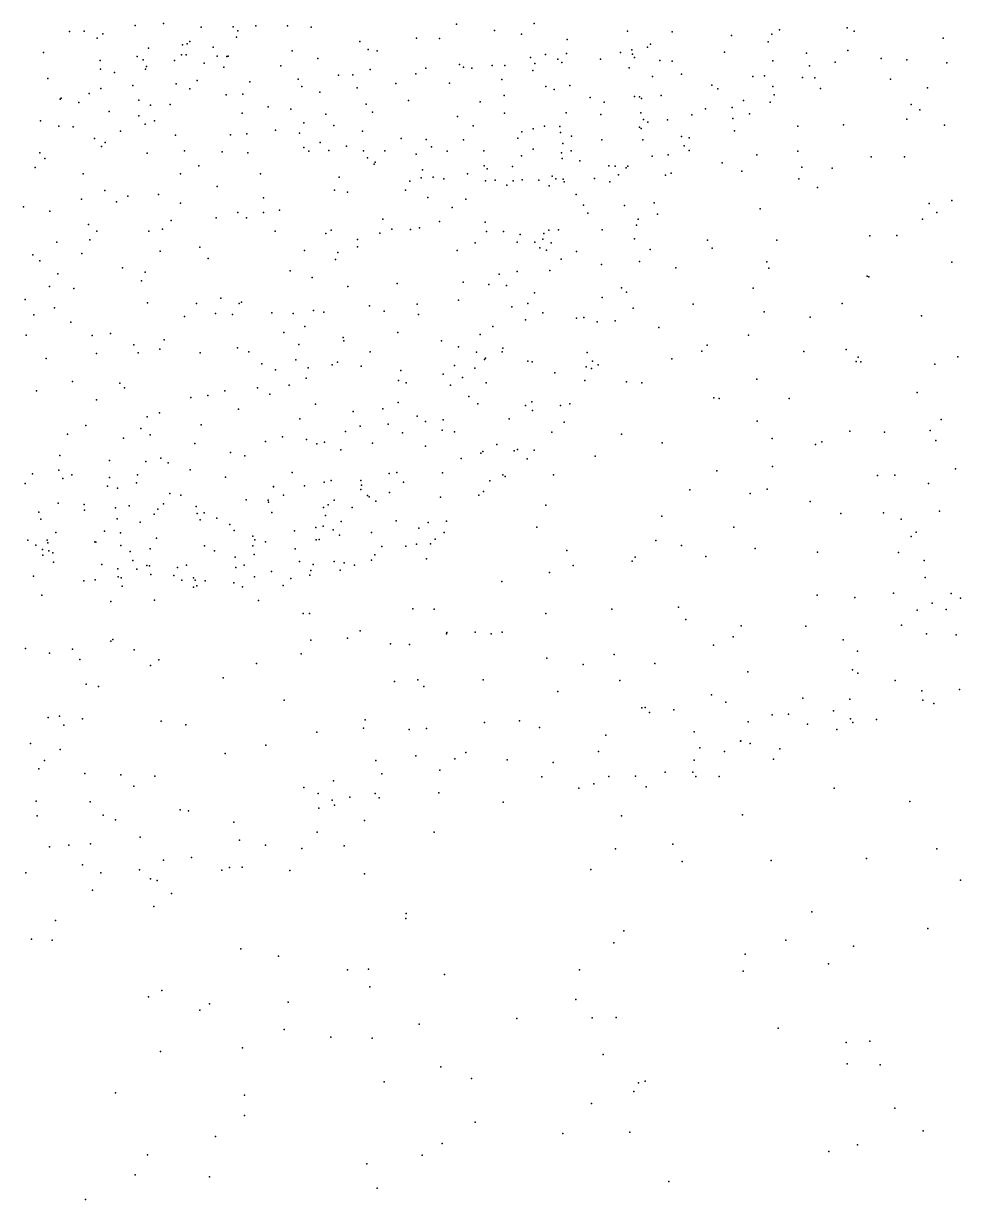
# Model space of a CAD drawing. Header units: metres. Extents: x -23.9 to 23.9, y -28.5 to 28.5.
# Drawn here: x 2.456 to 3.873, y -1.768 to 0.011 of the extents above; entities that cross this region are included whole.
import ezdxf

# ---------------------------------------------------------------- set-up
doc = ezdxf.new("R2010")
doc.units = ezdxf.units.M

msp = doc.modelspace()

# ---------------------------------------------------------------- linework, layer by layer
for p in [(2.6248, 0.0078, 19.1112), (2.6676, 0.011, -13.481), (2.7245, 0.0055, -13.6963), (2.773, 0.0061, -9.7845), (2.7801, 0, 13.5583), (2.8073, 0.0075, 1.2605), (2.8549, 0.0074, -13.867), (2.8911, 0.0057, 18.9025), (3.1108, 0.0102, -10.7702), (3.1683, 0.0004, -10.8467), (3.2284, 0.0108, 18.1003), (3.5995, 0.0014, 17.6228), (3.7017, 0.0047, -13.3278), (2.5255, -0.0013, -13.2016), (2.5477, -0.0006, -10.4185), (2.5674, -0.011, -17.6637), (2.576, -0.0048, 19.5354), (2.7074, -0.0161, -13.5896), (2.7781, -0.0098, -10.0952), (2.9646, -0.0161, -13.9178), (3.0503, -0.011, 17.9771), (3.085, -0.0119, 7.1963), (3.2091, -0.0049, 19.1537), (3.2783, -0.0134, -13.9697), (3.3694, -0.0008, -12.8016), (3.4367, -0.0016, -13.0002), (3.5265, -0.0073, -13.8618), (3.5822, -0.0167, 19.1245), (3.5877, -0.005, -13.1408), (3.7123, -0.0008, 19.0148), (3.8468, -0.0111, 15.3747), (2.4859, -0.0329, 17.4404), (2.6449, -0.0261, -9.639), (2.6961, -0.0212, -10.5054), (2.7035, -0.0198, -13.3886), (2.7425, -0.0246, -10.1605), (2.862, -0.0302, -7.5236), (2.977, -0.0281, -10.637), (2.9908, -0.0301, -11.7313), (3.2772, -0.0345, 18.031), (3.359, -0.0327, -12.8754), (3.3757, -0.0286, 7.4502), (3.3771, -0.0353, -13.9236), (3.3997, -0.025, 17.8121), (3.404, -0.0201, -12.4083), (3.5163, -0.0321, -13.1066), (3.6403, -0.0339, -13.6682), (3.7027, -0.0297, -3.2004), (2.5718, -0.0447, -9.5979), (2.6278, -0.0388, -10.4729), (2.6367, -0.0441, -2.1873), (2.6841, -0.0448, 17.5029), (2.695, -0.0362, 19.0604), (2.7016, -0.0364, -13.2999), (2.7289, -0.0489, -13.5128), (2.7486, -0.0382, -9.8387), (2.7633, -0.0387, -9.9429), (2.7651, -0.0384, -10.5318), (2.8449, -0.0528, -10.5584), (2.901, -0.0421, 18.9713), (3.1153, -0.0508, -13.9322), (3.1646, -0.0525, -14.7805), (3.1837, -0.0523, -12.0417), (3.2224, -0.0405, -11.4302), (3.2294, -0.0495, -10.9641), (3.2455, -0.036, -12.1019), (3.2641, -0.0427, -11.1241), (3.2699, -0.0482, -11.209), (3.3285, -0.0429, 19.1977), (3.3799, -0.0402, -12.3325), (3.4181, -0.0451, -12.5073), (3.437, -0.046, 19.1901), (3.5891, -0.0453, -13.7271), (3.6445, -0.053, -13.3406), (3.6835, -0.0475, 14.197), (3.7532, -0.0418, 17.5437), (3.7918, -0.0439, 18.9784), (3.8522, -0.0487, 18.9103), (2.5724, -0.0579, -13.2252), (2.5936, -0.063, 17.4787), (2.6405, -0.0579, 7.189), (2.6419, -0.0539, 19.4754), (2.7586, -0.0551, 17.5482), (2.9324, -0.0673, 17.7377), (2.9538, -0.0664, -11.8496), (2.9802, -0.0585, 19.067), (3.0493, -0.0649, -10.6836), (3.0644, -0.0563, -11.6777), (3.1215, -0.055, 18.1146), (3.134, -0.0566, -10.7856), (3.2263, -0.0603, -3.0263), (3.3717, -0.0559, -12.9948), (3.4071, -0.0691, -13.0803), (3.4512, -0.0657, -13.8374), (3.5587, -0.0689, -13.2199), (3.5767, -0.0679, -5.0298), (3.6339, -0.0706, -13.4098), (2.4925, -0.0724, -10.3534), (2.5726, -0.0875, -10.4805), (2.6212, -0.0825, -9.7101), (2.6866, -0.0801, -9.8162), (2.7072, -0.0878, 19.3116), (2.7185, -0.0754, -10.0102), (2.798, -0.0773, -13.6412), (2.871, -0.0731, 17.6661), (2.8766, -0.0844, -13.7586), (2.9606, -0.0864, 17.8344), (3.0187, -0.0796, -11.9115), (3.1003, -0.0791, 19.1638), (3.1794, -0.0738, 19.1929), (3.2458, -0.0845, -11.3786), (3.2819, -0.0825, -12.1441), (3.4967, -0.0821, -13.157), (3.5062, -0.0876, -0.4117), (3.5893, -0.0844, -13.6348), (3.6525, -0.0713, 17.5763), (3.6612, -0.0875, -17.9951), (3.7674, -0.0732, 10.9534), (3.8229, -0.0862, 17.5182), (2.511, -0.1032, 19.7095), (2.5127, -0.102, 17.4926), (2.5552, -0.0946, -9.6568), (2.6301, -0.1051, 19.5769), (2.7622, -0.097, 19.082), (2.7876, -0.0958, -13.4957), (2.9042, -0.0927, -10.5774), (3.038, -0.1056, -13.8366), (3.1829, -0.0979, -11.5305), (3.2585, -0.089, -11.0338), (3.313, -0.1011, 11.1737), (3.3799, -0.0992, -13.8315), (3.3875, -0.0999, -12.9066), (3.3904, -0.1022, -12.7761), (3.4201, -0.0979, -12.6466), (3.5449, -0.1055, 19.2044), (3.5911, -0.0968, -6.3922), (2.5397, -0.1087, -10.2728), (2.5852, -0.1219, 19.654), (2.6477, -0.1127, -10.0936), (2.6774, -0.1114, -10.494), (2.8258, -0.1149, -13.3972), (2.8599, -0.1184, -13.6468), (2.9741, -0.1108, -11.7547), (2.9838, -0.1233, 18.0177), (3.1466, -0.1072, -0.3168), (3.2764, -0.1241, -11.1514), (3.3339, -0.1081, -12.9674), (3.3893, -0.1241, -13.1531), (3.4871, -0.118, -13.7174), (3.5275, -0.1161, -13.2816), (3.5852, -0.1078, -13.5128), (3.7984, -0.1114, -2.0846), (3.8114, -0.1194, 16.9546), (2.4813, -0.1363, -10.5014), (2.6304, -0.1287, 8.619), (2.6396, -0.1413, -13.2427), (2.6541, -0.136, 17.5564), (2.7865, -0.1246, -13.2913), (2.8796, -0.1394, 17.7456), (2.9129, -0.1263, 19.0674), (3.1122, -0.1297, -11.6387), (3.1835, -0.1247, 18.0659), (3.329, -0.1265, 17.9036), (3.3934, -0.1344, -18.721), (3.3999, -0.138, 17.7883), (3.4298, -0.1346, -12.5218), (3.4669, -0.1272, 17.7066), (3.5286, -0.1326, -13.6148), (3.5538, -0.1254, -13.4026), (3.6963, -0.142, 17.5521), (3.7919, -0.1338, 19.0682), (2.5094, -0.1442, -13.2096), (2.5311, -0.1452, -9.7498), (2.6023, -0.1517, -9.8991), (2.6859, -0.1577, 13.0475), (2.769, -0.1575, 19.2385), (2.7935, -0.1556, 17.6724), (2.8369, -0.1503, 19.1027), (2.8734, -0.1547, -13.4465), (2.9252, -0.1433, -11.804), (2.9683, -0.152, -10.6129), (3.1358, -0.1439, 19.2242), (3.2096, -0.153, -12.049), (3.2266, -0.1482, -11.4541), (3.2436, -0.1445, -10.9732), (3.2669, -0.1449, -12.1094), (3.2679, -0.1537, -11.3295), (3.2844, -0.1594, -13.7734), (3.3873, -0.1458, -12.3184), (3.3902, -0.1476, -13.7419), (3.4509, -0.1598, -13.6487), (3.5312, -0.1513, -13.4724), (3.6272, -0.1444, 19.198), (3.8489, -0.1425, 19.0041), (2.5634, -0.1628, -10.0931), (2.5738, -0.1752, -13.2302), (2.5794, -0.1691, -9.9934), (2.8799, -0.1764, 24.2177), (2.9045, -0.1689, 17.8537), (2.9441, -0.1746, 19.1357), (3.0268, -0.1628, -13.7244), (3.0649, -0.1646, -11.6894), (3.0728, -0.1753, -10.6977), (3.1214, -0.1649, -13.7622), (3.2033, -0.1624, -10.8692), (3.2715, -0.1704, -12.9995), (3.3305, -0.165, -12.2018), (3.3926, -0.1647, -13.2514), (3.4553, -0.174, -13.5646), (3.4624, -0.1617, -13.3129), (2.4804, -0.1846, -9.8071), (2.4882, -0.1931, -10.0643), (2.6428, -0.1851, 19.6262), (2.6991, -0.1816, -13.2469), (2.7563, -0.1829, 19.3512), (2.7951, -0.1844, -5.5508), (2.8876, -0.182, -13.2957), (2.9177, -0.1813, 17.937), (2.97, -0.1817, -13.5952), (2.9763, -0.1921, -13.5259), (3.0023, -0.1817, -11.8853), (3.0498, -0.1865, 19.2088), (3.0968, -0.182, -11.9707), (3.1522, -0.1818, -10.798), (3.2091, -0.1889, -13.2142), (3.2268, -0.179, -13.7379), (3.2695, -0.1846, -11.0934), (3.2706, -0.1933, -11.2643), (3.2843, -0.1817, -13.0708), (3.4066, -0.1897, 13.8292), (3.431, -0.1876, -0.0138), (3.4627, -0.1809, -13.4848), (3.5652, -0.1878, 24.4372), (3.6268, -0.1821, 12.5622), (3.7378, -0.1905, 19.1479), (3.7883, -0.1904, 17.523), (2.4732, -0.207, -9.9881), (2.7212, -0.2042, 19.5024), (2.9861, -0.2018, -11.7451), (2.9876, -0.1985, -13.4401), (3.0593, -0.2101, -13.5916), (3.1528, -0.2044, -11.5743), (3.157, -0.2087, -13.2904), (3.1955, -0.2051, -13.1443), (3.2974, -0.1969, -13.6636), (3.3409, -0.204, -13.3146), (3.3506, -0.2048, 17.867), (3.3672, -0.2074, -13.5452), (3.3697, -0.2045, -13.3816), (3.5126, -0.1995, 9.3072), (3.5422, -0.2123, 17.6488), (3.6331, -0.2061, 17.5845), (3.6787, -0.2076, -9.5675), (2.5458, -0.2161, 17.6024), (2.6934, -0.2164, 17.674), (2.8143, -0.2162, 17.8034), (2.933, -0.2212, -13.2584), (3.0401, -0.2273, 1.4272), (3.0571, -0.2222, -13.4844), (3.0753, -0.2213, 18.0626), (3.0917, -0.2237, 9.1443), (3.1273, -0.2165, -13.1882), (3.1545, -0.2267, 19.2667), (3.1692, -0.2257, -13.379), (3.1966, -0.227, -11.5065), (3.2101, -0.2256, -13.5806), (3.2353, -0.2259, -10.971), (3.2554, -0.2198, -11.3512), (3.2607, -0.2237, -13.3989), (3.2722, -0.2245, -13.5278), (3.2735, -0.2283, -11.1727), (3.3195, -0.2232, -0.8093), (3.3425, -0.2282, -12.2323), (3.3556, -0.2179, -13.455), (3.4267, -0.2183, -12.5421), (3.4352, -0.2153, 17.7479), (3.6285, -0.2239, 8.0319), (2.5786, -0.2418, -10.504), (2.6602, -0.2477, -2.5017), (2.7489, -0.2356, 17.7389), (2.9261, -0.2409, -10.5963), (2.9457, -0.2439, -11.8416), (3.0338, -0.241, -10.6716), (3.187, -0.2335, -13.5133), (3.2509, -0.2343, -12.1024), (3.2916, -0.2475, 17.9465), (3.6566, -0.2371, 1.2876), (2.4558, -0.2664, -13.1777), (2.5433, -0.2548, -13.2104), (2.5963, -0.2589, -2.9082), (2.6137, -0.2502, 19.705), (2.6931, -0.2606, 25.4699), (2.8186, -0.2525, 19.229), (3.0674, -0.2521, -11.9603), (3.1249, -0.2547, -12.0009), (3.3028, -0.2638, -12.9351), (3.3646, -0.2644, -12.8281), (3.4095, -0.2601, -12.6856), (3.8256, -0.261, 1.604), (3.8601, -0.2569, 19.0614), (2.4957, -0.2729, -10.5169), (2.7472, -0.2827, -10.5274), (2.7799, -0.2748, -13.2365), (2.7932, -0.283, 19.3633), (2.8188, -0.2749, 18.0302), (2.8431, -0.2715, -10.5602), (3.1042, -0.2672, -11.6306), (3.3093, -0.2758, 19.3123), (3.4148, -0.2772, 19.3098), (3.5701, -0.2692, 19.2724), (3.837, -0.2746, -8.6832), (2.5539, -0.2931, 17.7144), (2.6662, -0.3, -13.2298), (2.6791, -0.2868, 17.7877), (2.9211, -0.3013, -13.212), (2.9994, -0.2848, -13.1946), (3.0128, -0.3, 18.056), (3.0411, -0.3005, -11.6923), (3.0547, -0.2981, 19.2565), (3.0848, -0.2886, -10.7263), (3.1539, -0.2895, -10.8227), (3.2505, -0.3017, 12.5532), (3.2648, -0.3012, -11.2091), (3.3309, -0.301, -3.2568), (3.3828, -0.2942, -12.3508), (3.3854, -0.2849, 1.5286), (3.8158, -0.2851, 17.2781), (2.5062, -0.3198, 1.0644), (2.556, -0.3163, -10.5178), (2.5667, -0.303, 19.7716), (2.6455, -0.3032, -10.5164), (2.8365, -0.3031, -0.3201), (2.9131, -0.3065, -0.6694), (2.9612, -0.3156, -11.743), (2.9945, -0.306, -10.654), (3.1562, -0.3037, 18.0014), (3.1817, -0.3038, 11.6594), (3.2026, -0.3199, -10.921), (3.2072, -0.3081, -11.4557), (3.229, -0.3199, -8.2065), (3.2411, -0.3152, 17.9623), (3.2427, -0.3064, -12.1065), (3.3801, -0.3148, -12.7609), (3.4905, -0.3166, 17.7072), (3.595, -0.3165, 12.2201), (3.7361, -0.31, -13.11), (3.7768, -0.3096, 17.5421), (2.5439, -0.337, 17.8081), (2.6625, -0.3335, 19.6756), (2.7227, -0.3274, 17.913), (2.8807, -0.3324, 19.2158), (2.9314, -0.3351, 18.0749), (2.9608, -0.3267, -11.8935), (3.1117, -0.3324, -10.7819), (3.1391, -0.3205, -11.5635), (3.2369, -0.3284, -11.3518), (3.2467, -0.3316, -11.2805), (3.2541, -0.3209, -11.1287), (3.2921, -0.3339, -12.1932), (3.4037, -0.3306, -12.506), (3.4975, -0.3289, 19.3127), (2.4699, -0.3388, -8.6612), (2.4805, -0.3479, -11.9435), (2.735, -0.3444, -13.2232), (2.9278, -0.3457, -10.6236), (3.2689, -0.3453, -17.2443), (3.33, -0.3533, -12.8561), (3.3875, -0.3488, -12.6959), (3.58, -0.3492, 17.6542), (3.8598, -0.35, 19.0995), (2.5077, -0.3678, -13.1692), (2.6055, -0.3583, 12.4622), (2.6399, -0.3651, 17.9116), (2.8593, -0.3633, -10.5925), (2.8922, -0.3729, -11.8711), (3.1754, -0.3682, -11.4768), (3.2023, -0.3643, -13.027), (3.2518, -0.3628, -12.9649), (3.4427, -0.3585, -15.0002), (3.5833, -0.3592, 11.1032), (3.7321, -0.371, 19.2097), (3.7343, -0.3723, 17.5796), (2.4953, -0.3868, 19.8341), (2.5317, -0.39, 17.907), (2.6344, -0.378, -13.1997), (2.9463, -0.3868, -13.1717), (3.0211, -0.382, 19.2617), (3.121, -0.3803, 19.2916), (3.1597, -0.3835, -10.8805), (3.1865, -0.3852, 17.981), (3.3605, -0.3889, 17.9086), (3.5592, -0.3895, 1.8815), (2.4584, -0.4066, -11.8587), (2.7541, -0.4045, -10.5681), (3.1136, -0.4072, -13.0749), (3.2288, -0.3964, 19.3236), (3.3312, -0.4034, -12.8032), (3.3677, -0.3951, -12.4025), (2.5029, -0.4191, -10.5602), (2.6435, -0.4114, -10.5539), (2.7173, -0.4127, 17.9597), (2.7819, -0.4127, -7.3329), (2.7856, -0.4105, 19.464), (2.8312, -0.4264, -13.1842), (2.8942, -0.4233, 19.2421), (2.91, -0.4258, -11.7338), (2.9791, -0.4158, -11.688), (3.0014, -0.4239, -13.1346), (3.0514, -0.4137, -10.7479), (3.1946, -0.4174, -11.3808), (3.2188, -0.4125, -2.1323), (3.2415, -0.4267, -12.1772), (3.3781, -0.4196, -12.5544), (3.4688, -0.4134, 25.3651), (3.5759, -0.425, 19.2971), (3.694, -0.4127, 6.5721), (2.4716, -0.4294, -11.9884), (2.5274, -0.4409, 24.0162), (2.6994, -0.432, 19.6434), (2.7463, -0.4274, 19.5733), (2.7718, -0.4291, -11.8068), (2.8637, -0.4274, -10.6205), (3.0533, -0.4293, 13.6249), (3.215, -0.4372, -11.233), (3.292, -0.4347, -12.2519), (3.3034, -0.4336, 17.9531), (3.3233, -0.4401, -12.3322), (3.3506, -0.4387, -12.7199), (3.6456, -0.433, 17.6426), (3.8141, -0.4313, 19.1587), (2.4599, -0.4602, -13.111), (2.5594, -0.4608, -11.8866), (2.5872, -0.4578, -10.5641), (2.8497, -0.4561, 19.333), (2.8813, -0.4471, -11.9344), (3.0218, -0.4563, 18.0254), (3.1464, -0.4591, -11.4553), (3.1655, -0.447, -10.9552), (3.4169, -0.449, 17.8773), (3.5526, -0.4603, 17.7231), (2.6229, -0.4748, -11.9596), (2.6684, -0.4675, -13.1695), (2.7795, -0.4797, -13.1661), (2.8723, -0.4747, 18.0317), (2.9395, -0.464, -13.1414), (2.9404, -0.4687, 6.9367), (3.0881, -0.4687, -12.0548), (3.1137, -0.4778, -10.8798), (3.181, -0.4801, -11.3231), (3.4901, -0.4755, 7.3027), (2.4903, -0.4956, -10.6011), (2.566, -0.4879, -11.7927), (2.629, -0.487, 19.7342), (2.662, -0.4814, -11.8904), (2.7231, -0.4871, -10.6007), (2.7967, -0.4856, -11.7523), (2.8678, -0.4978, -11.7141), (2.9801, -0.4856, -12.0081), (3.1412, -0.4861, 24.295), (3.153, -0.4973, -11.0039), (3.1548, -0.4951, -12.9873), (3.1799, -0.4856, -11.0729), (3.3081, -0.4864, -12.7555), (3.4362, -0.4964, -1.0097), (3.482, -0.4845, 17.8208), (3.6363, -0.4852, 19.2762), (3.7001, -0.4818, 9.401), (3.7184, -0.4937, 17.6461), (3.8688, -0.4929, 17.6008), (2.8162, -0.5038, -11.9739), (2.8367, -0.5128, -10.6607), (2.8863, -0.51, -11.9884), (2.9225, -0.505, 0.0956), (2.9305, -0.5012, -11.6731), (2.9663, -0.5074, -10.7365), (3.0263, -0.5138, -11.5748), (3.1078, -0.5063, 6.4177), (3.1383, -0.5104, 17.9959), (3.2184, -0.4999, -12.207), (3.2253, -0.5005, -12.9008), (3.307, -0.5084, 19.3335), (3.3151, -0.5108, -12.6706), (3.3164, -0.4997, -12.4054), (3.3248, -0.5053, -12.4872), (3.7153, -0.5004, 19.2275), (3.7221, -0.5006, 12.8778), (3.8342, -0.504, 0.9243), (2.5299, -0.5302, -12.0272), (2.6013, -0.5332, -13.1142), (2.8832, -0.5252, -8.6125), (3.0229, -0.5288, -10.8145), (3.0345, -0.5323, -13.0526), (3.0903, -0.5194, -11.4851), (3.12, -0.5242, -11.4085), (3.1555, -0.5325, -11.2469), (3.2593, -0.5175, -12.2978), (3.3046, -0.5289, 17.9629), (3.3677, -0.5307, -14.5725), (3.391, -0.5324, -18.1183), (3.565, -0.5267, 13.5497), (2.4755, -0.5448, -13.0567), (2.6087, -0.5398, -10.6209), (2.7603, -0.5443, -11.7262), (2.8099, -0.5399, -13.1197), (2.8285, -0.5495, 19.3535), (2.8574, -0.5359, 12.8261), (3.1018, -0.5359, -10.9464), (3.8076, -0.5473, 17.6476), (2.566, -0.558, -11.7439), (2.709, -0.5547, -12.0028), (2.7347, -0.5515, 10.6179), (2.8973, -0.5648, -10.7268), (3.0224, -0.562, -2.411), (3.1292, -0.553, -11.3289), (3.1429, -0.5642, -12.1877), (3.2149, -0.5668, -12.8391), (3.2247, -0.5612, 19.3181), (3.2681, -0.5667, -12.7159), (3.2823, -0.5643, -12.4788), (3.4999, -0.555, -1.9969), (3.5078, -0.556, 17.8593), (3.6141, -0.5563, 17.7534), (2.6426, -0.5838, -13.0849), (2.6613, -0.5778, 8.7174), (2.781, -0.5721, 17.9878), (2.9545, -0.5758, -11.5846), (2.9994, -0.5719, 19.2661), (3.0512, -0.5829, -12.1147), (3.2259, -0.5741, 17.9793), (2.5503, -0.5969, 19.7855), (2.6333, -0.6015, -10.6676), (2.7245, -0.5961, -13.0883), (2.8736, -0.587, -11.6462), (2.9651, -0.5982, 18.0301), (3.0071, -0.5951, -10.865), (3.0637, -0.5909, -11.4268), (3.089, -0.6041, -11.0303), (3.0907, -0.5882, -12.9582), (3.1906, -0.5871, -12.2612), (3.2738, -0.5918, -12.5659), (3.5657, -0.5904, 19.2887), (3.8272, -0.6043, 19.1277), (3.8439, -0.5879, 2.0227), (2.5221, -0.61, -12.089), (2.6071, -0.6161, -11.7016), (2.6474, -0.611, 13.2132), (2.8217, -0.6214, -10.7394), (2.8473, -0.614, -12.0569), (2.8837, -0.6183, -10.7719), (2.9108, -0.622, -13.038), (2.9429, -0.6061, -12.079), (3.0291, -0.6079, -12.9938), (3.1077, -0.6068, -11.2191), (3.255, -0.6071, 6.9261), (3.3604, -0.6102, 12.8392), (3.588, -0.6167, 17.8428), (3.6632, -0.6218, 5.9643), (3.7056, -0.6058, 0.1886), (3.758, -0.6073, 17.7111), (3.8356, -0.6199, -0.8527), (2.7148, -0.6241, 17.9681), (2.7691, -0.6377, -13.0486), (2.8997, -0.6247, -11.5846), (2.9358, -0.634, -10.8418), (2.9838, -0.6235, -11.5022), (3.064, -0.6284, -11.3518), (3.1476, -0.6389, 19.2812), (3.1505, -0.6362, -12.2925), (3.1716, -0.6255, -12.8132), (3.1979, -0.6355, -12.747), (3.203, -0.6335, -12.378), (3.228, -0.6343, -12.4941), (3.422, -0.6233, 19.3135), (3.6535, -0.6256, 17.7894), (2.5106, -0.6423, 17.9646), (2.5861, -0.6501, -10.7075), (2.6409, -0.6514, -13.0246), (2.6633, -0.6464, -10.7146), (2.6748, -0.6536, -11.6542), (2.7907, -0.6429, -11.6284), (3.1176, -0.6471, -3.0476), (3.2175, -0.6474, -12.6058), (3.3202, -0.6436, 19.3115), (2.4696, -0.67, -11.6278), (2.5094, -0.6646, -10.7338), (2.5287, -0.6716, -12.9538), (2.5861, -0.6755, 12.1385), (2.6284, -0.6716, 19.6803), (2.7077, -0.6638, -12.0958), (2.7613, -0.675, -10.7765), (2.8621, -0.6682, -10.8271), (3.0091, -0.6698, -12.1962), (3.0203, -0.6683, -11.0335), (3.0894, -0.6686, -12.8529), (3.1807, -0.6718, -8.268), (3.1841, -0.674, 18.0144), (3.2572, -0.6716, 13.291), (3.5046, -0.6656, 24.8486), (3.5886, -0.6591, 11.3803), (3.7473, -0.6725, 19.1631), (3.7735, -0.672, 17.7812), (3.8655, -0.6627, 19.0504), (2.4581, -0.6849, -12.8931), (2.5154, -0.6771, 19.7802), (2.5829, -0.6889, -12.1569), (2.598, -0.6918, -11.6194), (2.6269, -0.6837, 13.7302), (2.8337, -0.6895, -12.1426), (2.834, -0.6893, -6.2491), (2.8807, -0.6884, -11.5119), (2.9103, -0.6827, -12.9621), (2.9211, -0.68, -12.1581), (2.9661, -0.6801, 19.2559), (2.967, -0.6873, -10.9887), (3.0306, -0.6826, 18.0656), (3.161, -0.6806, -12.6914), (3.5805, -0.6931, 17.9312), (3.8246, -0.6849, 17.2432), (2.6772, -0.6997, -10.7862), (2.6939, -0.7023, 19.57), (2.7925, -0.7096, -11.5334), (2.8259, -0.7097, -12.948), (2.8492, -0.7026, 18.0185), (2.9255, -0.7097, -11.4052), (2.966, -0.694, -7.4716), (2.9759, -0.7027, -11.3275), (2.9788, -0.705, -11.0796), (2.9888, -0.7112, -12.8755), (3.0092, -0.6984, -11.198), (3.0863, -0.7055, -12.7709), (3.1445, -0.7022, -12.623), (3.1516, -0.6967, -12.491), (3.4636, -0.6944, 17.9867), (3.5548, -0.6998, 19.258), (2.4788, -0.728, -11.5469), (2.5082, -0.7146, -10.8054), (2.5475, -0.7163, -12.2168), (2.5478, -0.7249, -11.5657), (2.5949, -0.7215, -10.8003), (2.6154, -0.7184, 24.6793), (2.659, -0.7234, -11.5613), (2.6677, -0.7157, -0.2969), (2.717, -0.7195, 2.2246), (2.7289, -0.7291, -10.839), (2.8262, -0.7131, -10.8689), (2.8312, -0.7288, -0.8374), (2.9096, -0.7212, 12.4999), (2.9168, -0.7168, 9.099), (2.9527, -0.7208, 24.5176), (3.2456, -0.7173, 19.2767), (3.6457, -0.7117, 19.2161), (3.7565, -0.7291, 17.8728), (3.8413, -0.7265, 13.5862), (2.4821, -0.7385, -12.3097), (2.5976, -0.738, -12.8956), (2.6322, -0.7432, 19.632), (2.6533, -0.7309, -12.2006), (2.7186, -0.73, 19.4881), (2.7229, -0.7395, 17.9822), (2.7481, -0.7371, -12.9249), (2.768, -0.7469, 19.384), (2.9124, -0.7332, -12.2291), (2.9363, -0.7423, -11.1325), (3.0193, -0.7412, -12.3374), (3.0679, -0.7439, -12.4145), (3.0957, -0.7419, -12.5838), (3.4215, -0.734, 19.2745), (3.6921, -0.7299, 17.929), (3.7835, -0.7386, -17.8717), (2.5048, -0.7588, 19.7521), (2.5785, -0.7568, 17.9698), (2.6027, -0.7592, -12.2517), (2.7746, -0.7559, -11.4668), (2.8025, -0.7643, -12.8734), (2.8657, -0.7564, -11.0032), (2.898, -0.7515, 19.2555), (2.9088, -0.749, -11.3319), (2.9241, -0.7547, 10.348), (2.9339, -0.7627, -12.3054), (2.9821, -0.7589, -12.7742), (3.0537, -0.7521, -12.7129), (3.0918, -0.7586, 18.0831), (3.2321, -0.7507, 18.0329), (3.5303, -0.7505, 7.8145), (3.7986, -0.7647, 14.155), (3.806, -0.7582, -1.7777), (2.4623, -0.7702, 11.2428), (2.4746, -0.7781, -11.4537), (2.4914, -0.7705, -12.7357), (2.4925, -0.7744, -10.9073), (2.5637, -0.7728, -12.8013), (2.5653, -0.7733, -8.6078), (2.603, -0.7783, -10.8912), (2.6571, -0.7676, 1.2877), (2.7297, -0.7792, -12.262), (2.8024, -0.7791, -5.592), (2.8058, -0.77, -11.3977), (2.8218, -0.7731, -12.2693), (2.8983, -0.7698, -11.2253), (2.9031, -0.7692, -12.8249), (2.9976, -0.7802, -12.4406), (3.0343, -0.7793, -12.5763), (3.0501, -0.7764, -13.9623), (3.0715, -0.7759, 19.1934), (3.0782, -0.7691, 1.7974), (3.412, -0.7711, -6.4873), (3.4512, -0.7783, 9.4203), (2.4846, -0.7846, 17.9893), (2.485, -0.7931, -12.5757), (2.4943, -0.7864, -12.6603), (2.5002, -0.7895, -12.466), (2.6171, -0.7876, -11.4557), (2.6476, -0.7835, -12.302), (2.7448, -0.7863, -10.9647), (2.7759, -0.7962, -12.3189), (2.8049, -0.7921, -11.0495), (2.8668, -0.7836, -11.162), (2.9872, -0.7925, -12.5122), (3.0652, -0.7987, 0.7367), (3.2775, -0.7862, -2.19), (3.3809, -0.7962, 18.0482), (3.488, -0.795, 10.9094), (3.5623, -0.7832, 18.0572), (3.6567, -0.7886, 18.0744), (3.7794, -0.7893, 17.9972), (2.5011, -0.8036, -11.3912), (2.5742, -0.8073, -7.3973), (2.5987, -0.8136, -11.3875), (2.621, -0.8012, -12.7572), (2.627, -0.8143, -12.3957), (2.6421, -0.8088, 17.9921), (2.6465, -0.8091, -10.993), (2.6888, -0.8117, -11.3634), (2.7025, -0.8082, -12.7639), (2.7768, -0.8116, -11.1315), (2.7895, -0.8084, -11.2358), (2.8308, -0.8178, -12.3984), (2.873, -0.8025, 25.0535), (2.8904, -0.8162, -12.6908), (2.8939, -0.8073, 13.519), (2.9255, -0.8026, -12.4137), (2.9349, -0.8157, -12.5625), (2.9407, -0.8046, -12.6418), (2.9566, -0.8081, 19.2095), (2.9822, -0.8007, 18.0941), (3.2874, -0.8085, 19.2351), (3.3762, -0.8022, 19.2444), (3.818, -0.801, 19.0162), (2.471, -0.8249, -11.0999), (2.547, -0.8321, -11.2905), (2.564, -0.8306, -11.0568), (2.5991, -0.8261, -12.504), (2.6033, -0.8274, -12.6064), (2.6484, -0.8221, 19.5221), (2.6832, -0.8237, -11.0682), (2.6953, -0.8309, -11.1433), (2.7127, -0.8276, 19.3783), (2.7156, -0.831, -12.4307), (2.7304, -0.8319, -12.694), (2.7739, -0.835, -12.4758), (2.8053, -0.8261, 19.2741), (2.8602, -0.8284, -12.614), (2.8887, -0.8233, -12.4873), (3.1795, -0.8329, 18.0984), (3.2512, -0.8192, 5.8791), (3.8195, -0.8271, 18.1433), (2.4836, -0.8537, 19.6935), (2.6051, -0.8398, -11.1317), (2.7129, -0.8413, -12.5251), (2.7177, -0.8394, -12.6136), (2.787, -0.841, -12.5759), (2.8484, -0.8388, 11.2414), (3.6563, -0.8534, 18.1552), (3.7719, -0.8505, 18.2164), (3.859, -0.8512, 16.9012), (2.5878, -0.863, 19.58), (2.6539, -0.8612, 19.444), (2.8112, -0.8618, 1.5995), (3.713, -0.8569, 19.0698), (3.8301, -0.8655, 18.3196), (3.8728, -0.8579, 0.7972), (2.879, -0.8815, 19.2112), (2.8885, -0.8815, 14.1602), (3.0449, -0.8741, 19.1102), (3.0767, -0.8748, 18.1723), (3.246, -0.8812, 18.1179), (3.3459, -0.8749, 18.0989), (3.4463, -0.8717, 19.3603), (3.8077, -0.8764, 18.955), (3.8511, -0.8753, 18.4301), (3.4575, -0.8904, 0.7831), (3.5413, -0.9002, 17.5765), (3.6391, -0.9005, 19.0941), (3.7837, -0.8991, -5.5519), (2.5877, -0.923, 19.4856), (2.5911, -0.9205, 18.0271), (2.8905, -0.9217, 8.6713), (2.9456, -0.9187, 8.2622), (2.9649, -0.9075, 19.144), (3.0954, -0.912, 13.8716), (3.0961, -0.9099, -1.0065), (3.1391, -0.9096, 11.0141), (3.1631, -0.912, 18.1617), (3.1798, -0.9094, 19.1438), (3.5292, -0.9164, 18.1632), (3.6954, -0.9214, 18.2761), (3.8214, -0.9122, 18.8649), (3.8664, -0.9134, 18.6119), (2.459, -0.9342, 24.2836), (2.4952, -0.9413, 18.0521), (2.53, -0.9351, 19.5551), (2.6233, -0.9365, 19.3457), (2.8757, -0.9421, 6.2075), (3.0109, -0.9272, 19.4899), (3.0397, -0.9281, 18.2332), (3.4995, -0.9293, 19.1328), (3.7171, -0.9384, 18.9749), (2.5409, -0.951, 1.9604), (2.6481, -0.96, 2.9399), (2.6605, -0.9513, 19.2525), (2.808, -0.9572, 12.2662), (3.2472, -0.9487, -5.3883), (3.3021, -0.9584, 18.1772), (3.3493, -0.9431, 19.9371), (3.4105, -0.9568, 18.1778), (3.5512, -0.9695, 18.2385), (3.7098, -0.9666, 10.489), (3.7175, -0.9714, -18.8797), (2.5506, -0.9881, 19.3757), (2.5694, -0.9916, 18.0764), (2.7576, -0.9785, 19.2023), (3.0168, -0.9843, -8.0917), (3.052, -0.9816, 19.0083), (3.0612, -0.9916, 18.2918), (3.1509, -0.9817, 19.0566), (3.3576, -0.9826, 19.0985), (3.7742, -0.9825, 18.7771), (2.8501, -1.0125, 19.1388), (3.2642, -0.9992, -2.4994), (3.4963, -1.0044, 17.0941), (3.6348, -1.0092, 18.9519), (3.7057, -1.0107, 5.8155), (3.8144, -0.9985, 2.1122), (3.8162, -1.0126, 0.0615), (3.8713, -0.9965, 8.3249), (3.3911, -1.024, 18.2641), (3.3959, -1.0234, -12.775), (3.4025, -1.0312, 19.0195), (3.4394, -1.0268, 13.7081), (3.5181, -1.0152, -3.0412), (3.6811, -1.0283, 18.4567), (3.8328, -1.0176, -11.4497), (2.4933, -1.0388, 19.3021), (2.5104, -1.0367, 11.7856), (2.545, -1.0404, 19.2259), (2.6642, -1.0443, 18.1216), (2.9728, -1.042, 19.016), (3.1529, -1.0464, 18.3314), (3.2061, -1.0437, 18.9829), (3.5519, -1.045, 18.9474), (3.5881, -1.0346, 18.3596), (3.613, -1.0337, -2.2937), (3.6416, -1.0488, 18.8483), (3.7067, -1.0404, 18.5924), (3.7101, -1.046, 19.2202), (3.7461, -1.0417, -0.868), (2.5168, -1.0504, 18.1251), (2.7015, -1.0496, 19.1653), (2.8997, -1.0608, 12.9916), (2.9698, -1.0549, 18.2901), (3.0392, -1.0566, 10.2318), (3.0655, -1.0552, 18.9227), (3.2361, -1.0539, 18.3216), (3.3365, -1.0655, 18.3174), (3.4704, -1.0605, 18.333), (3.686, -1.0568, 18.6901), (2.4663, -1.0779, -20.3721), (2.8225, -1.0807, 19.0935), (3.4786, -1.0844, -14.209), (3.5405, -1.0746, 14.2667), (3.541, -1.0737, -17.482), (3.5551, -1.0781, 18.8588), (2.5111, -1.087, -7.727), (2.7608, -1.0929, 18.1843), (3.049, -1.0965, -13.6051), (3.1081, -1.1009, 9.0292), (3.125, -1.0917, 18.4334), (3.1874, -1.1025, 18.841), (3.3253, -1.0899, 18.9226), (3.516, -1.0899, 18.4315), (3.5902, -1.1015, 18.6232), (3.5997, -1.0859, 18.7763), (2.4792, -1.1161, 18.1919), (2.4874, -1.1039, 19.1779), (2.9888, -1.1039, 18.3918), (3.0854, -1.1184, 18.5504), (3.2571, -1.1067, 18.4437), (3.4702, -1.1033, 2.1429), (2.5487, -1.1233, 19.1196), (2.6029, -1.1252, 18.1871), (2.6542, -1.1272, 6.5515), (2.9249, -1.1345, -6.6914), (2.9978, -1.1238, 3.2811), (3.2397, -1.1283, 18.5428), (3.341, -1.128, 18.4769), (3.3814, -1.1274, 18.8129), (3.4261, -1.1215, 18.481), (3.4682, -1.1212, -14.6932), (3.4729, -1.1281, 18.7405), (3.5078, -1.1277, 18.5994), (2.6226, -1.1424, -8.0481), (2.8798, -1.1447, 18.9722), (2.9014, -1.1538, 18.3596), (2.9878, -1.1538, 18.7678), (3.084, -1.1525, 5.9322), (3.2959, -1.1456, 18.6392), (3.3186, -1.1392, 18.737), (3.3975, -1.1436, 18.6163), (3.682, -1.1454, -2.6288), (2.4748, -1.1653, 18.2631), (2.5568, -1.1664, 4.4241), (2.9226, -1.1635, 12.6647), (2.9262, -1.1713, 18.4449), (2.9496, -1.1592, -12.3456), (2.9937, -1.1602, 18.6), (3.1811, -1.1667, 14.2851), (3.7962, -1.1658, 0.3851), (2.4764, -1.1872, 18.4977), (2.5764, -1.1862, 18.272), (2.6927, -1.1782, 18.2799), (2.7054, -1.1796, 19.0115), (2.9027, -1.1755, 18.8813), (3.3601, -1.1872, -10.9517), (3.5431, -1.1856, -18.0772), (2.595, -1.1933, 19.0149), (2.7741, -1.1967, 18.3361), (2.9718, -1.1944, 18.65), (2.6324, -1.2197, 18.3275), (2.7824, -1.2241, 10.0689), (2.8998, -1.2123, 18.7882), (3.0768, -1.212, -0.83), (2.495, -1.2344, 18.9211), (2.5241, -1.2319, 18.3583), (2.5573, -1.2295, 8.2757), (2.822, -1.2317, 18.8269), (2.8766, -1.2367, 18.6756), (2.9407, -1.2327, 4.2033), (3.351, -1.2374, 9.8635), (3.438, -1.2302, 11.0574), (3.8373, -1.2372, 11.6481), (2.5448, -1.2615, 18.4351), (2.6677, -1.2543, 18.8696), (2.71, -1.2503, 18.4294), (3.452, -1.2566, 8.5281), (3.5866, -1.255, 18.025), (3.7311, -1.2521, 7.8786), (2.4595, -1.2734, 18.7974), (2.5729, -1.2734, 18.8364), (2.6312, -1.269, 18.4564), (2.7559, -1.2697, 18.7573), (2.7676, -1.2654, -6.0553), (2.7867, -1.2652, 18.5935), (2.8585, -1.27, 1.2413), (2.9718, -1.2752, 18.1587), (3.3137, -1.2684, -12.006), (2.6477, -1.2826, 18.7857), (2.6579, -1.2852, 18.5435), (3.873, -1.2848, 20.6704), (2.5602, -1.2999, 18.6326), (2.6796, -1.3047, 7.91), (2.6531, -1.3245, 5.5698), (3.6481, -1.3323, -15.1443), (2.504, -1.3456, 4.0583), (3.034, -1.3426, 2.9749), (3.0348, -1.3351, 18.9702), (3.3637, -1.3613, 13.326), (3.8238, -1.3577, 14.8939), (2.4677, -1.3739, 4.9381), (2.499, -1.3756, 11.5553), (3.3487, -1.3794, -0.6974), (3.6087, -1.3754, 16.7842), (3.7114, -1.3844, -6.886), (2.7845, -1.3884, 19.9303), (2.8413, -1.3997, 11.3469), (3.5475, -1.3966, 18.9133), (2.9458, -1.4205, 6.278), (2.9776, -1.4193, 14.4013), (3.2966, -1.4201, 4.4829), (3.5444, -1.4223, 10.2098), (3.6733, -1.4113, -0.4825), (3.0924, -1.4271, 10.3156), (2.665, -1.4517, 19.5262), (2.9794, -1.446, 3.6836), (2.645, -1.4612, 12.91), (2.7372, -1.4718, 19.1693), (2.8562, -1.469, 6.6879), (3.291, -1.4652, 18.3043), (2.7226, -1.4815, 5.9359), (3.2021, -1.494, 4.1016), (3.3157, -1.4927, 14.5679), (3.3523, -1.4924, 0.8362), (2.8501, -1.5105, 5.1989), (3.0543, -1.5024, -16.973), (3.5972, -1.5087, 10.9054), (2.9205, -1.5221, 17.1233), (2.9833, -1.5235, -11.4182), (3.7359, -1.5283, 20.4696), (2.6631, -1.544, 17.832), (2.7871, -1.538, 12.1027), (3.7001, -1.5303, -10.6666), (3.3327, -1.5484, 16.9113), (3.7017, -1.5623, -3.4678), (3.7515, -1.5638, 2.2381), (3.0871, -1.5668, 9.3706), (3.0011, -1.5896, 5.5854), (3.1333, -1.5847, 7.6819), (3.3858, -1.591, 20.2454), (3.3962, -1.5886, 2.2751), (2.595, -1.6062, -20.4729), (2.7898, -1.61, 7.6462), (3.3789, -1.6041, 17.9619), (3.3151, -1.6225, 6.1136), (3.7739, -1.6297, 19.0322), (2.7901, -1.6405, 2.696), (3.139, -1.6505, 6.6173), (3.2714, -1.6676, 4.8993), (3.373, -1.6657, 18.7192), (3.8168, -1.664, 4.5737), (2.7461, -1.6721, -12.9), (3.0889, -1.6827, -6.9375), (3.7172, -1.6851, 18.0952), (2.6434, -1.7, 6.9843), (3.0587, -1.7006, 9.9937), (3.6741, -1.6949, 7.7182), (2.975, -1.7137, 20.1036), (2.6247, -1.7302, 10.2705), (2.7373, -1.7331, 19.7945), (3.4317, -1.7403, 9.022), (2.9905, -1.7507, 5.8908), (2.5496, -1.7676, -0.0263)]:
    msp.add_point(p)

doc.saveas('drawing.dxf')
